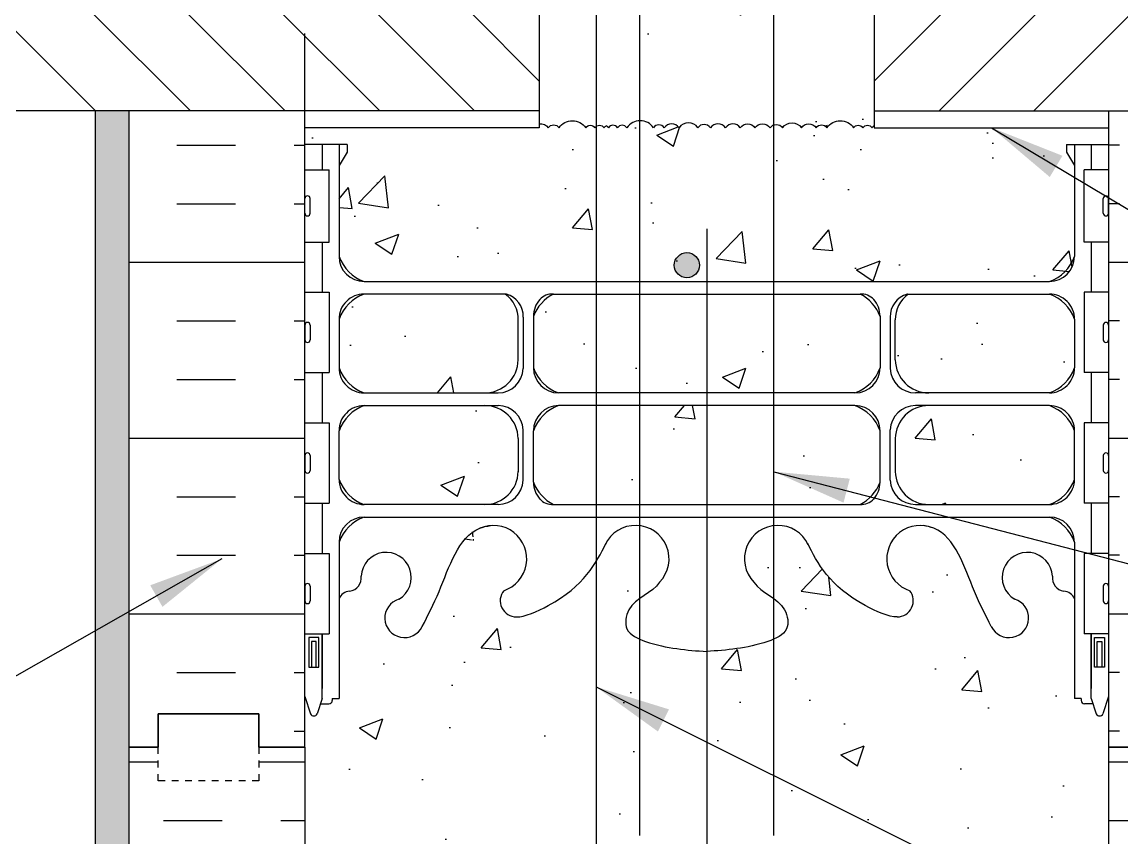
# Model space of a CAD drawing. Header units: inches. Extents: x 75 to 207, y 105 to 178.
# Drawn here: x 169.93 to 186.35, y 148.22 to 160.39 of the extents above; entities that cross this region are included whole.
import ezdxf

# ---------------------------------------------------------------- set-up
doc = ezdxf.new("R2010")
doc.units = ezdxf.units.IN
doc.header["$LTSCALE"] = 0.5
doc.header["$MEASUREMENT"] = 0
doc.linetypes.add('DASHED2', pattern=[0.375, 0.25, -0.125])
for name, color, linetype in [('HATCH', 12, 'Continuous'), ('line25', 2, 'Continuous'), ('LINE3', 3, 'Continuous'), ('LINE50', 5, 'Continuous'), ('LINE9', 9, 'Continuous'), ('TEXT', 4, 'Continuous'), ('Web_Edge', 9, 'Continuous')]:
    doc.layers.add(name, color=color, linetype=linetype)
doc.styles.add('DIM', font='romans.shx', dxfattribs={"width": 0.7})
doc.dimstyles.new('ext_12', dxfattribs={"dimscale": 12, "dimtxt": 0.09375, "dimasz": 0.09375, "dimexe": 0.09375, "dimexo": 0.0625, "dimgap": 0.0625, "dimtad": 1, "dimdec": 1, "dimzin": 3, "dimdsep": 46, "dimlunit": 4, "dimtxsty": 'DIM', "dimcen": 0.09, "dimdle": 0.09375, "dimclrt": 4, "dimadec": 0, "dimazin": 0, "dimtfac": 1, "dimtdec": 1, "dimtmove": 2, "dimatfit": 3, "dimfxl": 1, "dimfrac": 2, "dimtolj": 1, "dimtzin": 0, "dimarcsym": 0})
pattern_1 = [(49.99999999999999, (0, 0), (3.586300913003767, -0.3137606749129755), [0.375, -4.125]), (355, (0, 0), (-0.693756668065, 3.760960668500059), [0.3, -3.3]), (100.45144446, (0.298858405, -0.02614672), (2.89254423363556, 3.447199954843147), [0.3187009599999999, -3.505710559999999]), (46.18420000000001, (0, 1), (5.336206653357862, -0.8275964039653827), [0.5625, -6.1875]), (96.63563549, (0.444683725, 0.931033465), (4.673309728371142, 4.870593003872752), [0.47805171, -5.258568799999999]), (351.1841639899999, (0, 1), (4.673309725273866, 4.870593001349951), [0.45, -4.950000005]), (21, (0.5, 0.75), (2.984535260592308, -2.013094453326694), [0.375, -4.125]), (326.0000000000001, (0.5, 0.75), (1.216576659607909, 3.625750225234265), [0.3, -3.3]), (71.45144474, (0.74871127, 0.58224213), (4.201111883649856, 1.612655764031769), [0.31870095, -3.50571056]), (37.50000000000001, (0, 0), (0.06079927658645334, 1.664469269156557), [0, -3.26, 0, -3.35, 0, -3.3125]), (7.499999999999999, (0, 0), (1.315347687210743, 1.972058559411801), [0, -1.91, 0, -3.185, 0, -1.2625]), (327.5, (-1.115, 0), (2.669112180862045, -0.1127743586718988), [0, -1.25, 0, -3.9, 0, -5.175]), (317.5, (-1.615, 0), (2.915930846711931, 0.5005249116615886), [0, -1.625, 0, -2.59, 0, -3.675])]

msp = doc.modelspace()

# ---------------------------------------------------------------- hatches: boundary and pattern name
at = {"layer": 'HATCH'}
h = msp.add_hatch(dxfattribs=at)
h.set_pattern_fill('AR-CONC', color=256, scale=0.5)
h.set_pattern_definition(pattern_1)
h.paths.add_polyline_path([(186.1557117864341, 165.5651027121668), (182.6557117864341, 165.5651027121668), (182.6557117864341, 160.5651027121668), (186.1557117864341, 160.5651027121668)])
h.paths.add_polyline_path([(182.6557117864341, 167.0651027121668), (177.655711786434, 167.0651027121668), (177.655711786434, 159.0651027121668), (177.655711786434, 158.8705516399869, -0.2921416700879516), (177.7900450605598, 158.8151027121668, -0.520567049999809), (177.950316868708, 158.8151027121667, -0.5205670500000364), (178.3485300783437, 158.8151027121668, -0.5205670500001047), (178.4869680058268, 158.8151027121668, -0.5205670499999182), (178.6249233845488, 158.8151027121668, -0.0869279762791611), (178.6557117864341, 158.8459597198478, -1.018582147730655), (178.8244555670414, 158.8151027121668, -0.5205670500000756), (178.9628934945245, 158.8151027121668, -0.5205670499999737), (179.3611067041601, 158.8151027121668, -0.5205670499999949), (179.5213785123083, 158.8151027121668, -0.5205670499999963), (179.7425130663148, 158.8151027121668, -0.5205670499999856), (180.0230582559855, 158.8151027121668, -0.5205670500000366), (180.2097039653114, 158.8151027121668, -0.5205670499999752), (180.4369246153472, 158.8151027121668, -0.5071244707117005), (180.6557117864341, 158.8151027121668, -0.5071244707116621), (180.8744989575209, 158.8151027121668, -0.5205670500000283), (181.1017196075568, 158.8151027121668, -0.5205670500000149), (181.2883653168827, 158.8151027121668, -0.5205670499999814), (181.5689105065534, 158.8151027121668, -0.5205670499999964), (181.7900450605598, 158.8151027121668, -0.5205670500000364), (181.9503168687081, 158.8151027121668, -0.5205670499999885), (182.3485300783437, 158.8151027121668, -0.5205670499999694), (182.4869680058267, 158.8151027121668, -0.5205670500000746), (182.6249233845488, 158.8151027121668, -0.08692797627915216), (182.6557117864341, 158.8459597198478), (182.6557117864341, 159.0651027121668)])
h.paths.add_polyline_path([(177.655711786434, 165.5651027121668), (174.155711786434, 165.5651027121668), (174.155711786434, 160.5651027121668), (177.655711786434, 160.5651027121668)])
h.paths.add_polyline_path([(176.8409440209472, 154.6643822727816), (175.0407163942317, 154.6643822727816, 0.225651754056979), (174.6657163942303, 154.2893822727821), (174.6657163942303, 153.5633175456646, 0.2256517540569433), (175.0407163942317, 153.1883175456651), (176.8409440209472, 153.1883175456651, 0.4060053292417198), (177.340746550455, 153.6742665137475), (177.340894392841, 154.1714268198634, 0.4100928209065649)])
h.paths.add_polyline_path([(177.4157085935392, 155.9865182082974, 0.3451020395501925), (177.164160359105, 156.3310685893558), (175.0407163942317, 156.3310685893558, 0.2256517540569793), (174.6657163942303, 155.9560685893562), (174.6657163942303, 155.2300038622387, 0.2256517540569652), (175.0407163942317, 154.8550038622392), (177.0409440209558, 154.8550038622392, 0.4038721349891462), (177.4157085935397, 155.2167179623449)])
h.paths.add_polyline_path([(182.7431985237462, 155.2300038622381), (182.7431985237463, 155.9981696097468, 0.1853008981733933), (182.4444249366514, 156.3310685893558), (177.8669986361617, 156.3310685893558, 0.1853008981733669), (177.5682250490669, 155.9981696097468), (177.568225049067, 155.2300038622381, 0.2256517540562034), (177.9432250490668, 154.8550038622392), (182.3681985237465, 154.8550038622392, 0.225651754056167)])
h.paths.add_polyline_path([(182.7431985237462, 154.2893822727827, 0.2256517540562029), (182.3681985237464, 154.6643822727816), (177.9432250490667, 154.6643822727816, 0.2256517540561773), (177.568225049067, 154.2893822727827), (177.5682250490669, 153.521216525274, 0.1853008981733946), (177.8669986361618, 153.1883175456651), (182.4444249366515, 153.1883175456651, 0.1853008981733673), (182.7431985237463, 153.521216525274)])
h.paths.add_polyline_path([(185.6457071785829, 154.2893822727821, 0.2256517540569802), (185.2707071785814, 154.6643822727816), (183.470479551866, 154.6643822727816, 0.4185210658908542), (182.9705334581199, 154.1570403828145), (182.9706770223583, 153.6742665137475, 0.406005329241721), (183.470479551866, 153.1883175456651), (185.2707071785815, 153.1883175456651, 0.2256517540569431), (185.6457071785829, 153.5633175456646)])
h.paths.add_polyline_path([(185.6457071785829, 155.9560685893562, 0.2256517540569785), (185.2707071785814, 156.3310685893558), (183.1648810707876, 156.3310685893558, 0.2467702376504816), (182.9707068062701, 155.9452761398682), (182.9705291799723, 155.3479593151575, 0.4100928209065817), (183.470479551866, 154.8550038622392), (185.2707071785814, 154.8550038622392, 0.2256517540569661), (185.6457071785829, 155.2300038622387)])
h = msp.add_hatch(dxfattribs=at)
h.set_pattern_fill('ANSI31', color=256, scale=8, style=0)
h.set_pattern_definition([(135, (278.3338519094702, 12.16398284268392), (0.7071067811865475, 0.7071067811865476), [])])
h.paths.add_polyline_path([(159.4416651301055, 160.5651027121667), (159.4416651301055, 159.0651027121668), (177.655711786434, 159.0651027121668), (177.655711786434, 160.5651027121668)])
h = msp.add_hatch(dxfattribs=at)
h.set_pattern_fill('ANSI31', color=256, scale=8, style=0)
h.set_pattern_definition([(45, (81.97757166339785, 12.16398284268392), (-0.7071067811865475, 0.7071067811865476), [])])
h.paths.add_polyline_path([(182.6557117864341, 160.5651027121668), (182.6557117864341, 159.0651027121668), (200.8697584427626, 159.0651027121668), (200.8697584427626, 160.5651027121668)])
h = msp.add_hatch(dxfattribs=at)
h.set_pattern_fill('AR-SAND', color=256, scale=0.25, style=0)
h.set_pattern_definition([(142.5, (355.6655714101819, -0.7978121713632333), (0.01574833952740204, 0.4817059422532897), [0, -0.38, 0, -0.425, 0, -0.40625]), (172.5, (355.6655714101819, -0.7978121713632333), (-0.4424441763169318, 0.7055365163074351), [0, -0.205, 0, -0.3425, 0, -0.13125]), (212.5, (355.9730714101819, -0.7978121713632333), (-0.7785354654378738, 0.001414763384241124), [0, -0.125, 0, -0.45, 0, -0.5875]), (222.5, (355.9730714101819, -0.7978121713632333), (-0.7515316511430733, 0.2194188912335623), [0, -0.0625, 0, -0.295, 0, -0.3375])])
h.paths.add_polyline_path([(171.0307117864341, 159.0651027121668), (171.5307117864341, 159.0651027121668), (171.5307117864341, 149.5033453974177), (171.5307117864341, 131.5625931271507), (171.0307117864341, 131.5625931271507)])
h = msp.add_hatch(dxfattribs=at)
h.set_pattern_fill('INSUL', color=256, scale=7, style=0)
h.set_pattern_definition([(0, (-2752.00586992505, -247.446920935561), (0, 2.625), []), (0, (-2752.00586992505, -246.571920935561), (0, 2.625), [0.875, -0.875]), (0, (-2752.00586992505, -245.696920935561), (0, 2.625), [0.875, -0.875])])
h.paths.add_polyline_path([(174.155711786434, 159.0651027121668), (171.5307117864341, 159.0651027121667), (171.5307117864341, 149.5625931271507), (171.9682117864341, 149.5625931271507), (171.9682117864341, 150.0625931271507), (173.4682117864341, 150.0625931271507), (173.4682117864341, 149.5625931271507), (174.1557117864341, 149.5625931271507)])
h = msp.add_hatch(dxfattribs=at)
h.set_pattern_fill('INSUL', color=256, scale=7, style=0)
h.set_pattern_definition([(180, (3112.317293497918, -247.446920935561), (0, 2.625), []), (180, (3112.317293497918, -246.571920935561), (0, 2.625), [0.875, -0.875]), (180, (3112.317293497918, -245.696920935561), (0, 2.625), [0.875, -0.875])])
h.paths.add_polyline_path([(188.7807117864341, 159.0625931271507), (186.1557117864341, 159.0625931271507), (186.1557117864341, 149.5625931271507), (186.8432117864341, 149.5625931271507), (186.8432117864341, 150.0625931271507), (188.3432117864341, 150.0625931271507), (188.3432117864341, 149.5625931271507), (188.7807117864341, 149.5625931271507)])
h = msp.add_hatch(dxfattribs=at)
h.set_pattern_fill('AR-CONC', color=256, scale=0.5)
h.set_pattern_definition([(49.99999999999999, (30.7462331833932, 0), (3.586300913003767, -0.3137606749129755), [0.375, -4.125]), (355, (30.7462331833932, 0), (-0.693756668065, 3.760960668500059), [0.3, -3.3]), (100.45144446, (31.0450915883932, -0.02614672), (2.89254423363556, 3.447199954843147), [0.3187009599999999, -3.505710559999999]), (46.18420000000001, (30.7462331833932, 1), (5.336206653357862, -0.8275964039653827), [0.5625, -6.1875]), (96.63563549, (31.1909169083932, 0.931033465), (4.673309728371142, 4.870593003872752), [0.47805171, -5.258568799999999]), (351.1841639899999, (30.7462331833932, 1), (4.673309725273866, 4.870593001349951), [0.45, -4.950000005]), (21, (31.2462331833932, 0.75), (2.984535260592308, -2.013094453326694), [0.375, -4.125]), (326.0000000000001, (31.2462331833932, 0.75), (1.216576659607909, 3.625750225234265), [0.3, -3.3]), (71.45144474, (31.4949444533932, 0.58224213), (4.201111883649856, 1.612655764031769), [0.31870095, -3.50571056]), (37.50000000000001, (30.7462331833932, 0), (0.06079927658645334, 1.664469269156557), [0, -3.26, 0, -3.35, 0, -3.3125]), (7.499999999999999, (30.7462331833932, 0), (1.315347687210743, 1.972058559411801), [0, -1.91, 0, -3.185, 0, -1.2625]), (327.5, (29.6312331833932, 0), (2.669112180862045, -0.1127743586718988), [0, -1.25, 0, -3.9, 0, -5.175]), (317.5, (29.1312331833932, 0), (2.915930846711931, 0.5005249116615886), [0, -1.625, 0, -2.59, 0, -3.675])])
h.paths.add_polyline_path([(185.6457154063997, 158.5625931271502), (186.1557117864341, 158.5625931271478), (186.1557117864341, 158.8151027121668), (182.6557117864341, 158.8151027121668), (182.6557117864341, 158.8459597198478, 0.08692797627917383), (182.6249233845488, 158.8151027121668, 0.5205670499999068), (182.4869680058268, 158.8151027121667, 0.5205670500001396), (182.3485300783437, 158.8151027121668, 0.5205670500000058), (181.9503168687081, 158.8151027121668, 0.5205670499998843), (181.7900450605598, 158.8151027121667, 0.5205670500000944), (181.5689105065534, 158.8151027121668, 0.5205670499999597), (181.2883653168827, 158.8151027121668, 0.520567050000004), (181.1017196075568, 158.8151027121668, 0.5205670500000107), (180.8744989575209, 158.8151027121668, 0.5071244707116797), (180.6557117864341, 158.8151027121668, 0.5071244707116657), (180.4369246153472, 158.8151027121668, 0.5205670500000212), (180.2097039653114, 158.8151027121668, 0.5205670499999869), (180.0230582559855, 158.8151027121668, 0.5205670500000189), (179.7425130663148, 158.8151027121668, 0.5205670499999798), (179.5213785123083, 158.8151027121668, 0.5205670500000076), (179.3611067041601, 158.8151027121668, 0.5205670499999979), (178.9628934945245, 158.8151027121668, 0.520567049999994), (178.8244555670414, 158.8151027121668, 0.520567050000038), (178.6865001883193, 158.8151027121668, 0.08692797627915921), (178.6557117864341, 158.8459597198478, 0.08692797627917541), (178.6249233845488, 158.8151027121668, 0.5205670499999473), (178.4869680058267, 158.8151027121668, 0.5205670500000756), (178.3485300783437, 158.8151027121668, 0.5205670499999823), (177.9503168687081, 158.8151027121668, 0.5205670500000112), (177.7900450605598, 158.8151027121668, 0.2921416700879316), (177.655711786434, 158.8705516399869), (177.655711786434, 158.8151027121668), (174.1557117864341, 158.8151027121668), (174.1557117864341, 158.5625931271483), (174.6657121486538, 158.5625931271506), (174.665712148654, 156.8918543468023, 0.4128643759935555), (175.0407222097764, 156.5185685893105), (185.2707013630384, 156.5185685893105, 0.4142245177073335), (185.6457154063994, 156.8935966598522)])
h = msp.add_hatch(dxfattribs=at)
h.set_pattern_fill('AR-CONC', color=256, scale=0.5)
h.set_pattern_definition(pattern_1)
edge = h.paths.add_edge_path()
edge.add_line((185.9218023629188, 150.211326243697), (185.7957154063973, 150.2113262436969))
edge.add_arc((185.7957154063972, 150.2613262436969), 0.05000000000001138, 180.0000000003257, 270.00000000006514, ccw=False)
edge.add_line((185.7457154063972, 150.2613262436966), (185.7457154063971, 150.291326243697))
edge.add_line((185.7457154063971, 150.291326243697), (185.6457154063972, 150.2913262436969))
edge.add_line((185.6457154063972, 150.2913262436969), (185.6457154063988, 151.7806358796157))
edge.add_arc((185.4714304660453, 151.7043851021658), 0.1902351741811446, 23.6296856831362, 85.69390720181089)
edge.add_arc((185.5148866402397, 152.0921455550249), 0.2001991447122074, 172.8928574406854, 261.62120110488183, ccw=False)
edge.add_arc((184.9417138445975, 152.0977879142369), 0.3750000000000509, 2.92370731631866, 239.8675290213131)
edge.add_arc((184.6680628091727, 151.4928494690702), 0.2933208100659987, -154.20161472817256, 73.07311694850449, ccw=False)
edge.add_spline(control_points=[(184.4039769801321, 151.3651945728969), (184.3179719227897, 151.5318087579481), (184.064966242408, 152.0219466237066), (183.8705806671191, 152.7028302373182), (183.5448757692928, 152.8333461984586)], knot_values=[0, 0, 0, 0, 0.5792108788750416, 1.7038956431508, 1.7038956431508, 1.7038956431508, 1.703895643153065], degree=3, periodic=0)
edge.add_spline(control_points=[(183.5448757692922, 152.8333461984589), (183.4952315883891, 152.853239537579), (183.4410014537762, 152.8657238724157), (183.3842476064393, 152.8741309313851)], knot_values=[1.7038956431508, 1.7038956431508, 1.7038956431508, 1.703895643153065, 1.875320924960458, 1.875320924960458, 1.875320924960458, 1.875320924960458], degree=3, periodic=0)
edge.add_arc((183.3432138445979, 152.3758175456637), 0.4999999999999881, 85.29258300204106, 251.7936654899545)
edge.add_arc((182.9968807464716, 151.7510686948926), 0.2420270174843507, -90, 38.23270834709638, ccw=False)
edge.add_spline(control_points=[(182.9968807464716, 151.5090416774083), (182.8759061850711, 151.5070628903851), (182.0565869410513, 151.858477796487), (181.8114970813562, 152.3057097760223), (181.6720330516402, 152.5856940029415)], knot_values=[0.038125052948749, 0.038125052948749, 0.038125052948749, 0.038125052948749, 0.3206625196127232, 1.237397781293549, 1.237397781293549, 1.237397781293549, 1.237397781293549], degree=3, periodic=0)
edge.add_arc((181.2182138445979, 152.3758175456637), 0.4999999999999941, 24.81898893822328, 224.1875067117115)
edge.add_spline(control_points=[(180.8596825412129, 152.0273131633482), (180.9673109144133, 151.864344736479), (181.3272942258669, 151.7736798351938), (181.403961472453, 151.2781143402471), (180.8558020580968, 151.0422616517661), (180.4520084847032, 151.0137818237578), (180.1557138445979, 150.9928839666695)], knot_values=[0.2294066276059699, 0.2294066276059699, 0.2294066276059699, 0.2294066276059699, 0.8444317149509691, 1.128849112252439, 1.464330773214601, 2.389004302115073, 2.389004302115073, 2.389004302115073, 2.389004302115073], degree=3, periodic=0)
edge.add_spline(control_points=[(180.1557138445979, 150.9928839666695), (179.8594192044926, 151.0137818237578), (179.455625631099, 151.0422616517661), (178.9074662167428, 151.2781143402471), (178.9841334633284, 151.7736798351938), (179.344116774782, 151.864344736479), (179.4517451479825, 152.0273131633482)], knot_values=[0.2294066276059699, 0.2294066276059699, 0.2294066276059699, 0.2294066276059699, 1.154080156506442, 1.489561817468604, 1.773979214770074, 2.389004302115073, 2.389004302115073, 2.389004302115073, 2.389004302115073], degree=3, periodic=0)
edge.add_arc((179.0932138445979, 152.3758175456637), 0.4999999999999941, 315.8124932879683, 515.1810110600586)
edge.add_spline(control_points=[(178.6393946375612, 152.5856940029536), (178.4999306078445, 152.3057097760321), (178.2548407481531, 151.8584777964908), (177.4355215041242, 151.5070628903851), (177.3145469427237, 151.5090416774083)], knot_values=[0.03812505294874891, 0.03812505294874891, 0.03812505294874891, 0.03812505294874891, 0.9548603146427482, 1.237397781306723, 1.237397781306723, 1.237397781306723, 1.237397781306723], degree=3, periodic=0)
edge.add_arc((177.3145469427237, 151.7510686948926), 0.2420270174843507, 141.7672916529656, 270, ccw=False)
edge.add_arc((176.9682138445979, 152.3758175456637), 0.4999999999999881, 288.2063345099702, 454.7074169979622)
edge.add_spline(control_points=[(176.9271800827565, 152.8741309313851), (176.8704262354205, 152.8657238724159), (176.8161961008096, 152.8532395375798), (176.7665519199081, 152.8333461984608)], knot_values=[1.703895643153065, 1.703895643153065, 1.703895643153065, 1.703895643153065, 1.875320924956277, 1.875320924956277, 1.875320924956277, 1.875320924960458], degree=3, periodic=0)
edge.add_spline(control_points=[(176.7665519199069, 152.8333461984603), (176.4408470220772, 152.7028302373217), (176.2464614467877, 152.0219466237073), (175.9934557664056, 151.5318087579481), (175.9074507090632, 151.3651945728969)], knot_values=[0, 0, 0, 4.18154399994819e-12, 1.124684764282205, 1.703895643157246, 1.703895643157246, 1.703895643157246, 1.703895643157246], degree=3, periodic=0)
edge.add_arc((175.6433648800217, 151.4928494690704), 0.2933208100657377, 106.92688305140629, 334.20161471939815, ccw=False)
edge.add_arc((175.3697138445974, 152.0977879142369), 0.3749999999999996, 300.1324709787032, 537.0762926849113)
edge.add_arc((174.7965410489543, 152.0921455550213), 0.2001991447122156, -81.61995656523072, 7.1071425580353775, ccw=False)
edge.add_arc((174.839993106767, 151.7043851021658), 0.1902351741811361, 94.3035500933164, 156.368369114964)
edge.add_line((174.6657107552415, 151.7806417965765), (174.665708166471, 150.2913262436969))
edge.add_line((174.665708166471, 150.2913262436969), (174.5657081664711, 150.291326243697))
edge.add_line((174.5657081664711, 150.291326243697), (174.5657081664709, 150.2613262436969))
edge.add_arc((174.5157081664709, 150.2613262436969), 0.05000000000001137, -90.00000000006509, 0, ccw=False)
edge.add_line((174.5157081664708, 150.2113262436969), (174.3896212099493, 150.211326243697))
edge.add_line((174.3896212099493, 150.211326243697), (174.3407081664711, 150.0613262436966))
edge.add_arc((174.2907081664714, 150.087992910363), 0.05666666666621055, 208.0724869307597, 331.92751306425185, ccw=False)
edge.add_line((174.2407081664695, 150.061326243701), (174.1557117864341, 150.3219818091435))
edge.add_line((174.1557117864341, 150.3219818091435), (174.1557117864341, 149.5625931271507))
edge.add_line((174.1557117864341, 149.5625931271507), (174.1557117864341, 147.5625931271508))
edge.add_arc((174.5017147833238, 147.9235390041786), 0.4999999999999968, 226.2108888296098, 246.4218215181393)
edge.add_line((174.3017147832945, 147.4652814346958), (174.391714783295, 147.4652814347027))
edge.add_line((174.391714783295, 147.4652814347027), (174.3917147832977, 147.4235553747785))
edge.add_arc((174.2517147833137, 147.2164322229956), 0.2500000000000003, 3.035381723748287e-09, 55.944202261869975, ccw=False)
edge.add_line((174.5017147833137, 147.2164322230088), (174.5017147833173, 147.148932222999))
edge.add_arc((174.4392147833173, 147.1489322229956), 0.06250000000000266, -90.00000000002598, 3.100524281762773e-09, ccw=False)
edge.add_line((174.4392147833173, 147.0864322229956), (174.3917147833195, 147.0864322229956))
edge.add_line((174.3917147833195, 147.0864322229956), (174.391714783324, 147.0164322229956))
edge.add_line((174.391714783324, 147.0164322229956), (174.4967147833096, 147.0164322229956))
edge.add_arc((174.4591791012401, 147.3659835723281), 0.3515609097277762, 276.1290753697067, 321.5331406383356)
edge.add_arc((174.8364055272217, 147.0976844513864), 0.1133920476497552, -12.184427694826923, 154.0569440551369, ccw=False)
edge.add_arc((175.3217551022011, 147.0928793396739), 0.3749999999999949, 182.9237073150973, 419.8675290209661)
edge.add_arc((175.6417186536726, 147.6865702969366), 0.2998437988832194, 27.596968582743216, 243.9425150277841, ccw=False)
edge.add_spline(control_points=[(175.9074486508998, 147.8254726810139), (175.993453708242, 147.6588584959627), (176.2464593886239, 147.1687206302038), (176.440844963913, 146.4878370165913), (176.7665498617405, 146.3573210554517)], knot_values=[0, 0, 0, 0, 0.5792108788750416, 1.703895643152458, 1.703895643152458, 1.703895643152458, 1.703895643153065], degree=3, periodic=0)
edge.add_spline(control_points=[(176.7665498617407, 146.3573210554516), (176.8161940426434, 146.3374277163317), (176.8704241772557, 146.3249433814951), (176.9271780245927, 146.3165363225257)], knot_values=[1.703895643152458, 1.703895643152458, 1.703895643152458, 1.703895643153065, 1.875320924960458, 1.875320924960458, 1.875320924960458, 1.875320924960458], degree=3, periodic=0)
edge.add_arc((176.9682117864341, 146.8148497082472), 0.5000000000000043, 265.292583002087, 431.7936654899896)
edge.add_arc((177.3145448845602, 147.4395985590182), 0.2420270174843603, 90, 218.2327083470586, ccw=False)
edge.add_spline(control_points=[(177.3145448845602, 147.6816255765025), (177.4355194459606, 147.6836043635257), (178.2548386899826, 147.332189457423), (178.4999285496769, 146.8849574778863), (178.639392579393, 146.6049732509667)], knot_values=[0.038125052948749, 0.038125052948749, 0.038125052948749, 0.038125052948749, 0.3206625196127232, 1.237397781296438, 1.237397781296438, 1.237397781296438, 1.237397781296438], degree=3, periodic=0)
edge.add_arc((179.0932117864341, 146.8148497082472), 0.5000000000000004, 204.8189889386562, 404.1875067117508)
edge.add_spline(control_points=[(179.4517430898191, 147.1633540905626), (179.3441147166184, 147.3263225174318), (178.9841314051648, 147.416987418717), (178.907464158579, 147.9125529136637), (179.4556235729353, 148.1484056021448), (179.8594171463288, 148.176885430153), (180.1557117864341, 148.1977832872414)], knot_values=[0.2294066276059699, 0.2294066276059699, 0.2294066276059699, 0.2294066276059699, 0.8444317149509691, 1.128849112252439, 1.464330773214601, 2.389004302115073, 2.389004302115073, 2.389004302115073, 2.389004302115073], degree=3, periodic=0)
edge.add_spline(control_points=[(180.1557117864341, 148.1977832872414), (180.4520064265394, 148.176885430153), (180.855799999933, 148.1484056021448), (181.4039594142892, 147.9125529136637), (181.3272921677034, 147.416987418717), (180.9673088562498, 147.3263225174318), (180.8596804830492, 147.1633540905626)], knot_values=[0.2294066276059699, 0.2294066276059699, 0.2294066276059699, 0.2294066276059699, 1.154080156506442, 1.489561817468604, 1.773979214770074, 2.389004302115073, 2.389004302115073, 2.389004302115073, 2.389004302115073], degree=3, periodic=0)
edge.add_arc((181.2182117864341, 146.8148497082472), 0.5000000000000003, 135.8124932882493, 335.1810110614401)
edge.add_spline(control_points=[(181.6720309934754, 146.604973250967), (181.8114950231916, 146.8849574778867), (182.0565848828859, 147.3321894574231), (182.8759041269077, 147.6836043635257), (182.996878688308, 147.6816255765025)], knot_values=[0.03812505294874891, 0.03812505294874891, 0.03812505294874891, 0.03812505294874891, 0.9548603146320483, 1.237397781296023, 1.237397781296023, 1.237397781296023, 1.237397781296023], degree=3, periodic=0)
edge.add_arc((182.996878688308, 147.4395985590182), 0.2420270174843637, -38.232708347058576, 90, ccw=False)
edge.add_arc((183.3432117864341, 146.8148497082472), 0.5000000000000043, 108.2063345100104, 274.7074169979097)
edge.add_spline(control_points=[(183.3842455482756, 146.3165363225257), (183.4409993956125, 146.3249433814951), (183.4952295302249, 146.3374277163317), (183.5448737111277, 146.3573210554516)], knot_values=[1.703895643152458, 1.703895643152458, 1.703895643152458, 1.703895643152458, 1.875320924959852, 1.875320924960458, 1.875320924960458, 1.875320924960458], degree=3, periodic=0)
edge.add_spline(control_points=[(183.5448737111278, 146.3573210554517), (183.8705786089553, 146.4878370165913), (184.0649641842443, 147.1687206302038), (184.3179698646263, 147.6588584959627), (184.4039749219685, 147.8254726810139)], knot_values=[0, 6.064038160502605e-13, 6.064038160502605e-13, 6.064038160502605e-13, 1.124684764278023, 1.703895643153065, 1.703895643153065, 1.703895643153065, 1.703895643153065], degree=3, periodic=0)
edge.add_arc((184.6697049191957, 147.6865702969366), 0.2998437988832194, -63.942515027764784, 153.03103832011, ccw=False)
edge.add_arc((184.9896684706672, 147.0928793396739), 0.3749999999999948, 120.1324709790145, 357.0762926849026)
edge.add_arc((185.4750180456465, 147.0976844513863), 0.1133920476497552, 25.94305594488901, 192.1844276948129, ccw=False)
edge.add_arc((185.8522444716282, 147.3659835723281), 0.3515609097277761, 218.4668593616608, 263.8709246302934)
edge.add_line((185.8147087895587, 147.0164322229956), (185.9197087895442, 147.0164322229956))
edge.add_line((185.9197087895442, 147.0164322229956), (185.9197087895488, 147.0864322229956))
edge.add_line((185.9197087895488, 147.0864322229956), (185.8722087895509, 147.0864322229956))
edge.add_arc((185.8722087895509, 147.1489322229956), 0.06250000000000266, 179.9999999968994, 270.00000000002603, ccw=False)
edge.add_line((185.8097087895509, 147.148932222999), (185.8097087895545, 147.2164322230091))
edge.add_arc((186.0597087895545, 147.2164322229956), 0.2500000000000004, 124.05579773814799, 179.9999999969125, ccw=False)
edge.add_line((185.9197087895705, 147.4235553747785), (185.9197087895733, 147.4652814347027))
edge.add_line((185.9197087895733, 147.4652814347027), (186.0097087895738, 147.4652814346958))
edge.add_arc((185.8097087895445, 147.9235390041786), 0.5000000000000028, 293.5781784818607, 313.7891111703625)
edge.add_line((186.1557117864341, 147.5625931271506), (186.1557117864341, 149.5625931271507))
edge.add_line((186.1557117864341, 149.5625931271507), (186.1557117864341, 150.3219818091436))
edge.add_line((186.1557117864341, 150.3219818091436), (186.0707154063987, 150.061326243701))
edge.add_arc((186.0207154063967, 150.087992910363), 0.05666666666621056, 208.0724869357735, 331.92751306921497, ccw=False)
edge.add_line((185.9707154063971, 150.0613262436966), (185.9218023629188, 150.211326243697))
h = msp.add_hatch(dxfattribs=at)
h.set_pattern_fill('INSUL', color=256, scale=7, style=0)
h.set_pattern_definition([(0, (172.0439347127339, 138.8430225627673), (0, 2.625), []), (0, (172.0439347127339, 139.7180225627673), (0, 2.625), [0.875, -0.875]), (0, (172.0439347127339, 140.5930225627673), (0, 2.625), [0.875, -0.875])])
h.paths.add_polyline_path([(174.1557117864341, 149.5625931271507), (173.4682117864341, 149.5625931271507), (173.4682117864341, 149.0625931271507), (171.9682117864341, 149.0625931271507), (171.9682117864341, 149.5625931271507), (171.5307117864341, 149.5625931271507), (171.530711786434, 131.5625931271507), (171.9682117864341, 131.5625931271507), (171.9682117864341, 132.0625931271507), (173.4682117864341, 132.0625931271507), (173.4682117864341, 131.5625931271507), (174.155711786434, 131.5625931271507)], flags=0)
h.paths.add_polyline_path([(174.1557117864341, 149.5625931271507), (173.4682117864341, 149.5625931271507), (173.4682117864341, 149.0625931271507), (171.9682117864341, 149.0625931271507), (171.9682117864341, 149.5625931271507), (171.5307117864341, 149.5625931271507), (171.530711786434, 131.5625931271507), (171.9682117864341, 131.5625931271507), (171.9682117864341, 132.0625931271507), (173.4682117864341, 132.0625931271507), (173.4682117864341, 131.5625931271507), (174.155711786434, 131.5625931271507)], flags=17)
h.paths.add_polyline_path([(188.7807117864341, 149.5625931271507), (188.3432117864341, 149.5625931271507), (188.3432117864341, 149.0625931271507), (186.8432117864341, 149.0625931271507), (186.8432117864341, 149.5625931271507), (186.1557117864341, 149.5625931271507), (186.1557117864341, 131.5625931271507), (186.8432117864341, 131.5625931271507), (186.8432117864341, 132.0625931271507), (188.3432117864341, 132.0625931271507), (188.3432117864341, 131.5625931271507), (188.7807117864341, 131.5625931271507)])
h.paths.add_polyline_path([(174.1557117864341, 149.5625931271507), (173.4682117864341, 149.5625931271507), (173.4682117864341, 149.0625931271507), (171.9682117864341, 149.0625931271507), (171.9682117864341, 149.5625931271507), (171.5307117864341, 149.5625931271507), (171.530711786434, 131.5625931271507), (171.9682117864341, 131.5625931271507), (171.9682117864341, 132.0625931271507), (173.4682117864341, 132.0625931271507), (173.4682117864341, 131.5625931271507), (174.155711786434, 131.5625931271507)], flags=17)
at = {"layer": 'LINE3'}
h = msp.add_hatch(color=256, dxfattribs=at)
h.paths.add_polyline_path([(179.6747057477855, 156.7958540426779, -0.8313954898624936), (180.0434024194083, 156.795854042678)])
h.paths.add_polyline_path([(179.6715540835969, 156.7616204176352, -0.04593457776007547), (179.6747057477855, 156.795854042678), (180.0434024194083, 156.795854042678, -0.04593457776007547), (180.0465540835969, 156.7616204176352, -1)])

# ---------------------------------------------------------------- linework, layer by layer
at = {"layer": 'HATCH'}
for points in [[(177.655711786434, 158.8705516399869, -0.2921416700879362), (177.7900450605598, 158.8151027121668, -0.52056705), (177.9503168687081, 158.8151027121668, -0.52056705), (178.3485300783437, 158.8151027121668, -0.52056705), (178.4869680058267, 158.8151027121668, -0.52056705), (178.6249233845488, 158.8151027121668, -0.08692797627917191), (178.6557117864341, 158.8459597198478)], [(180.6557117864341, 158.8151027121668, 0.5071244707116865), (180.4369246153472, 158.8151027121668, 0.52056705), (180.2097039653114, 158.8151027121668, 0.52056705), (180.0230582559855, 158.8151027121668, 0.52056705), (179.7425130663148, 158.8151027121668, 0.52056705), (179.5213785123083, 158.8151027121668, 0.52056705), (179.3611067041601, 158.8151027121668, 0.52056705), (178.9628934945245, 158.8151027121668, 0.52056705), (178.8244555670414, 158.8151027121668, 0.52056705), (178.6865001883193, 158.8151027121668, 0.08692797627917191), (178.6557117864341, 158.8459597198478, 0.08692797627917191)], [(180.6557117864341, 158.8151027121668, -0.5071244707116865), (180.8744989575209, 158.8151027121668, -0.52056705), (181.1017196075568, 158.8151027121668, -0.52056705), (181.2883653168827, 158.8151027121668, -0.52056705), (181.5689105065534, 158.8151027121668, -0.52056705), (181.7900450605598, 158.8151027121668, -0.52056705), (181.9503168687081, 158.8151027121668, -0.52056705), (182.3485300783437, 158.8151027121668, -0.52056705), (182.4869680058267, 158.8151027121668, -0.52056705), (182.6249233845488, 158.8151027121668, -0.08692797627917191), (182.6557117864341, 158.8459597198478, -0.08692797627917191)]]:
    msp.add_lwpolyline(points, format="xyb", dxfattribs=at)
at = {"layer": 'line25'}
for p, q in [((174.1557117864341, 149.5625931271507), (174.1557117864341, 160.2226045182791)), ((177.655711786434, 159.0651027121668), (159.4416651301055, 159.0651027121668)), ((177.655711786434, 159.0651027121668), (177.655711786434, 158.8151027121668)), ((182.6557117864341, 159.0651027121668), (200.8697584427626, 159.0651027121668)), ((182.6557117864341, 159.0651027121668), (182.6557117864341, 158.8151027121668)), ((186.1557117864341, 159.0625931271507), (186.1557117864341, 149.5625931271507)), ((177.655711786434, 158.8151027121668), (174.155711786434, 158.8151027121668)), ((182.6557117864341, 158.8151027121668), (186.1557117864341, 158.8151027121668)), ((174.1557117864341, 158.1875931271443), (174.520664380676, 158.1875931271443)), ((174.520664380676, 157.1075931271443), (174.520664380676, 158.1875931271443)), ((186.1557035586721, 158.1875931271443), (185.7907509644301, 158.1875931271443)), ((185.7907509644301, 157.1075931271443), (185.7907509644301, 158.1875931271443)), ((174.1557117864341, 157.7025931271443), (174.1557154063976, 157.7025931271443)), ((174.1557154063971, 157.5375931271443), (174.1557154063971, 157.7575931271442)), ((174.1957154063971, 157.7975931271442), (174.195715406398, 157.7975931271442)), ((174.2357154063971, 157.5375931271442), (174.235715406398, 157.7575931271442)), ((186.0756999387091, 157.5375931271442), (186.0756999387081, 157.7575931271442)), ((186.115699938709, 157.7975931271442), (186.1156999387081, 157.7975931271442)), ((186.155699938709, 157.5375931271443), (186.155699938709, 157.7575931271442)), ((186.1557035586721, 157.7025931271443), (186.1556999387085, 157.7025931271443)), ((174.1557117864341, 157.5925931271443), (174.1557154063976, 157.5925931271443)), ((174.1957154063971, 157.4975931271443), (174.1957154063971, 157.4975931271442)), ((186.115699938709, 157.4975931271443), (186.115699938709, 157.4975931271442)), ((186.1557035586721, 157.5925931271443), (186.1556999387085, 157.5925931271443)), ((174.1557117864341, 157.1075931271443), (174.520664380676, 157.1075931271442)), ((186.1557035586721, 157.1075931271443), (185.7907509644301, 157.1075931271442)), ((174.1557117864341, 156.3575931271443), (174.520664380676, 156.3575931271444)), ((174.520664380676, 156.3575931271443), (174.520664380676, 155.1575931271443)), ((186.1557035586721, 156.3575931271443), (185.7907509644301, 156.3575931271444)), ((185.7907509644301, 156.3575931271443), (185.7907509644301, 155.1575931271443)), ((174.1557154063971, 155.8675931271442), (174.1557154063971, 155.6475931271443)), ((174.1957154063971, 155.9075931271442), (174.1957154063971, 155.9075931271443)), ((174.2357154063971, 155.8675931271442), (174.235715406398, 155.6475931271443)), ((186.0756999387091, 155.8675931271442), (186.0756999387081, 155.6475931271443)), ((186.115699938709, 155.9075931271442), (186.115699938709, 155.9075931271443)), ((186.155699938709, 155.8675931271442), (186.155699938709, 155.6475931271443)), ((174.1557117864341, 155.8125931271442), (174.1557154063976, 155.8125931271442)), ((174.1557117864341, 155.7025931271442), (174.1557154063976, 155.7025931271442)), ((186.1557035586721, 155.8125931271442), (186.1556999387085, 155.8125931271442)), ((186.1557035586721, 155.7025931271442), (186.1556999387085, 155.7025931271442)), ((174.1957154063971, 155.6075931271443), (174.195715406398, 155.6075931271442)), ((186.115699938709, 155.6075931271443), (186.1156999387081, 155.6075931271442)), ((174.1557117864341, 155.1575931271443), (174.520664380676, 155.1575931271443)), ((186.1557035586721, 155.1575931271443), (185.7907509644301, 155.1575931271443)), ((174.1557117864341, 154.4075931271443), (174.520664380676, 154.4075931271443)), ((174.520664380676, 154.4075931271443), (174.520664380676, 153.2075931271442)), ((186.1557035586721, 154.4075931271443), (185.7907509644301, 154.4075931271443)), ((185.7907509644301, 154.4075931271443), (185.7907509644301, 153.2075931271442)), ((174.1557154063971, 153.9175931271441), (174.1557154063971, 153.6975931271443)), ((174.2357154063971, 153.9175931271442), (174.235715406398, 153.6975931271443)), ((186.0756999387091, 153.9175931271442), (186.0756999387081, 153.6975931271443)), ((186.155699938709, 153.9175931271441), (186.155699938709, 153.6975931271443)), ((174.1557117864341, 153.8625931271441), (174.1557154063976, 153.8625931271441)), ((174.1557117864341, 153.7525931271441), (174.1557154063976, 153.7525931271441)), ((186.1557035586721, 153.8625931271441), (186.1556999387085, 153.8625931271441)), ((186.1557035586721, 153.7525931271441), (186.1556999387085, 153.7525931271441)), ((174.1957154063971, 153.6575931271443), (174.195715406398, 153.6575931271442)), ((186.115699938709, 153.6575931271443), (186.1156999387081, 153.6575931271442)), ((174.1557117864341, 153.2075931271443), (174.520664380676, 153.2075931271443)), ((186.1557035586721, 153.2075931271443), (185.7907509644301, 153.2075931271443)), ((174.1557117864341, 152.4575931271443), (174.520664380676, 152.4575931271443)), ((174.520664380676, 152.4575931271443), (174.520664380676, 151.2575931271442)), ((186.1557035586721, 152.4575931271443), (185.7907509644301, 152.4575931271443)), ((185.7907509644301, 152.4575931271443), (185.7907509644301, 151.2575931271442)), ((174.1557117864341, 151.9125931271441), (174.1557154063976, 151.9125931271441)), ((174.1557154063971, 151.9675931271441), (174.1557154063971, 151.7475931271443)), ((174.1957154063971, 152.0075931271442), (174.1957154063971, 152.0075931271442)), ((174.2357154063971, 151.9675931271442), (174.235715406398, 151.7475931271443)), ((186.0756999387091, 151.9675931271442), (186.0756999387081, 151.7475931271443)), ((186.115699938709, 152.0075931271442), (186.115699938709, 152.0075931271442)), ((186.155699938709, 151.9675931271441), (186.155699938709, 151.7475931271443)), ((186.1557035586721, 151.9125931271441), (186.1556999387085, 151.9125931271441)), ((174.1557117864341, 151.8025931271441), (174.1557154063976, 151.8025931271441)), ((186.1557035586721, 151.8025931271441), (186.1556999387085, 151.8025931271441)), ((174.1957154063971, 151.7075931271443), (174.195715406398, 151.7075931271442)), ((186.115699938709, 151.7075931271443), (186.1156999387081, 151.7075931271442)), ((174.1557117864341, 151.2575931271443), (174.520664380676, 151.2575931271443)), ((186.1557035586721, 151.2575931271443), (185.7907509644301, 151.2575931271443)), ((174.1557117864341, 149.5625931271507), (174.155711786434, 131.5625931271507)), ((186.1557117864341, 149.5625931271507), (186.1557117864341, 131.5625931271507))]:
    msp.add_line(p, q, dxfattribs=at)
for points in [[(159.4416651301055, 167.0651027121667), (177.655711786434, 167.0651027121668), (177.655711786434, 159.0651027121668)], [(200.8697584427626, 167.0651027121667), (182.6557117864341, 167.0651027121668), (182.6557117864341, 159.0651027121668)]]:
    msp.add_lwpolyline(points, dxfattribs=at)
for centre, start, end in [((174.1957154063971, 157.7575931271442), 89.99999999992184, 180), ((174.195715406398, 157.7575931271442), 359.999999999899, 90), ((186.1156999387081, 157.7575931271442), 90, 180.000000000101), ((186.115699938709, 157.7575931271442), 0, 90.00000000007815), ((174.1957154063971, 157.5375931271442), 179.9999999999121, 270.0000000000521), ((174.1957154063971, 157.5375931271442), 270, 0), ((186.115699938709, 157.5375931271442), 180, 270), ((186.115699938709, 157.5375931271442), 269.9999999999479, 8.79359758331033e-11), ((174.1957154063971, 155.8675931271442), 89.99999999994789, 180.0000000000879), ((174.1957154063971, 155.8675931271442), 0, 90), ((186.115699938709, 155.8675931271442), 90, 180), ((186.115699938709, 155.8675931271442), 359.9999999999121, 90.00000000005213), ((174.1957154063971, 155.6475931271443), 180, 270.0000000000782), ((174.195715406398, 155.6475931271443), 270, 1.009635278083779e-10), ((186.1156999387081, 155.6475931271443), 179.999999999899, 270), ((186.115699938709, 155.6475931271443), 269.9999999999218, 0), ((174.1957154063971, 153.9175931271442), 89.99999999994789, 180.0000000000879), ((174.1957154063971, 153.9175931271442), 0, 90), ((186.115699938709, 153.9175931271442), 90, 180), ((186.115699938709, 153.9175931271442), 359.9999999999121, 90.00000000005213), ((174.1957154063971, 153.6975931271443), 180, 270.0000000000782), ((174.195715406398, 153.6975931271442), 270, 1.009635278083779e-10), ((186.1156999387081, 153.6975931271442), 179.999999999899, 270), ((186.115699938709, 153.6975931271443), 269.9999999999218, 0), ((174.1957154063971, 151.9675931271442), 89.99999999994789, 180.0000000000879), ((174.1957154063971, 151.9675931271442), 0, 90), ((186.115699938709, 151.9675931271442), 90, 180), ((186.115699938709, 151.9675931271442), 359.9999999999121, 90.00000000005213), ((174.1957154063971, 151.7475931271443), 180, 270.0000000000782), ((174.195715406398, 151.7475931271442), 270, 1.009635278083779e-10), ((186.1156999387081, 151.7475931271442), 179.999999999899, 270), ((186.115699938709, 151.7475931271443), 269.9999999999218, 0)]:
    msp.add_arc(centre, 0.04, start, end, dxfattribs=at)
at = {"layer": 'LINE3'}
for p, q in [((178.5022952049058, 165.5651027121667), (178.5022952049057, 139.4707313429577)), ((180.1557076725531, 157.3041595411574), (180.1557076725531, 132.5625931271507))]:
    msp.add_line(p, q, dxfattribs=at)
for points in [[(179.155711786434, 148.2471114779588), (179.155711786434, 162.0625931271507, 0.414213562373095), (178.155711786434, 163.0625931271507), (159.4416651301055, 163.0625931271507)], [(181.1557117864341, 148.2471114779588), (181.1557117864341, 162.0625931271507, -0.414213562373095), (182.1557117864341, 163.0625931271507), (200.8697584427626, 163.0625931271507)]]:
    msp.add_lwpolyline(points, format="xyb", dxfattribs=at)
msp.add_circle((179.8590540835969, 156.7616204176352), 0.1875, dxfattribs=at)
at = {"layer": 'LINE50'}
for p, q in [((171.5307117864341, 149.5625931271507), (171.5307117864341, 159.0651027121668)), ((171.530711786434, 131.5625931271507), (171.5307117864341, 149.5625931271507))]:
    msp.add_line(p, q, dxfattribs=at)
for points in [[(174.1557117864341, 149.5625931271507), (173.4682117864341, 149.5625931271507), (173.4682117864341, 150.0625931271507), (171.9682117864341, 150.0625931271507), (171.9682117864341, 149.5625931271507), (171.5307117864341, 149.5625931271507)], [(171.5307117864341, 149.5625931271507), (171.9682117864341, 149.5625931271507), (171.9682117864341, 150.0625931271507), (173.4682117864341, 150.0625931271507), (173.4682117864341, 149.5625931271507), (174.1557117864341, 149.5625931271507)], [(186.1557117864341, 149.5625931271507), (186.8432117864341, 149.5625931271507), (186.8432117864341, 150.0625931271507), (188.3432117864341, 150.0625931271507), (188.3432117864341, 149.5625931271507), (188.7807117864341, 149.5625931271507)], [(188.7807117864341, 149.5625931271507), (188.3432117864341, 149.5625931271507), (188.3432117864341, 150.0625931271507), (186.8432117864341, 150.0625931271507), (186.8432117864341, 149.5625931271507), (186.1557117864341, 149.5625931271507)]]:
    msp.add_lwpolyline(points, dxfattribs=at)
at = {"layer": 'LINE9'}
msp.add_line((171.0307117864341, 131.5625931271507), (171.0307117864341, 159.0651027121668), dxfattribs=at)
at = {"layer": 'LINE9', "linetype": 'DASHED2', "ltscale": 0.15}
msp.add_lwpolyline([(173.4682117864341, 149.5625931271507), (173.4682117864341, 149.5625931271507), (173.4682117864341, 149.0625931271507), (171.9682117864341, 149.0625931271507), (171.9682117864341, 149.5625931271507), (171.9682117864341, 149.5625931271507)], dxfattribs=at)
msp.add_lwpolyline([(173.4682117864341, 149.5625931271507), (173.4682117864341, 149.5625931271507), (173.4682117864341, 149.0625931271507), (171.9682117864341, 149.0625931271507), (171.9682117864341, 149.5625931271507), (171.9682117864341, 149.5625931271507)], dxfattribs=at)
at = {"layer": 'Web_Edge'}
for p, q in [((174.7857081664568, 158.5625931271512), (174.1557117864341, 158.5625931271483)), ((174.6657121486538, 158.5625931271507), (174.665712148654, 156.8935573878674)), ((174.7857081664568, 158.5625931271512), (174.7857081664568, 158.4502431271517)), ((174.7857081664568, 158.5625931271508), (174.7857081664568, 158.4502431271513)), ((185.5257154064114, 158.5625931271508), (186.1557117864341, 158.5625931271478)), ((185.5257154064114, 158.5625931271508), (185.5257154064114, 158.4502431271513)), ((185.5257154064114, 158.5625931271512), (185.5257154064114, 158.4502431271517)), ((185.6457154063997, 158.5625931271502), (185.6457154063994, 156.8935685893576)), ((174.7857081664568, 158.4502431271509), (174.6657081664573, 158.250243127151)), ((174.7857081664568, 158.4502431271505), (174.6657081664573, 158.2502431271505)), ((185.5257154064114, 158.4502431271505), (185.6457154064108, 158.2502431271505)), ((185.5257154064114, 158.4502431271509), (185.6457154064108, 158.250243127151)), ((175.0407163942228, 156.5185685893559), (185.2707071785896, 156.5185685893557)), ((177.164160359105, 156.3310685893558), (175.0407163942318, 156.3310685893558)), ((177.8669986361618, 156.3310685893558), (182.4782506752275, 156.3310685893558)), ((183.1472632137083, 156.3310685893558), (185.2707071785814, 156.3310685893558)), ((174.6657163942303, 155.9560685893562), (174.6657163942303, 155.2300038622386)), ((177.340894392841, 155.3479593151548), (177.3407167665431, 155.9452761398726)), ((177.4157085935392, 155.9865182082977), (177.4157085935397, 155.216717962342)), ((177.5682250490669, 155.9996060661702), (177.568225049067, 155.2300038622385)), ((182.7431985237463, 155.9996060661702), (182.7431985237462, 155.2300038622385)), ((182.895714979274, 155.9865182082977), (182.8957149792735, 155.216717962342)), ((182.9705291799723, 155.3479593151548), (182.9707068062701, 155.9452761398726)), ((185.6457071785829, 155.9560685893562), (185.6457071785829, 155.2300038622386)), ((175.0407163942316, 154.8550038622392), (177.0409440209558, 154.8550038622392)), ((182.3681985237464, 154.8550038622392), (177.9432250490668, 154.8550038622392)), ((185.2707071785815, 154.8550038622392), (183.2704795518574, 154.8550038622392)), ((175.0407163942316, 154.6643822727816), (177.0409440209558, 154.6643822727816)), ((182.3681985237464, 154.6643822727816), (177.9432250490668, 154.6643822727816)), ((185.2707071785815, 154.6643822727816), (183.2704795518574, 154.6643822727816)), ((174.6657163942303, 153.5633175456646), (174.6657163942303, 154.2893822727822)), ((177.4157085935392, 153.5500316457585), (177.4157085935397, 154.3026681726789)), ((177.5682250490669, 153.5197800688507), (177.568225049067, 154.2893822727824)), ((182.7431985237463, 153.5197800688507), (182.7431985237462, 154.2893822727824)), ((182.895714979274, 153.5500316457585), (182.8957149792735, 154.3026681726789)), ((185.6457071785829, 153.5633175456646), (185.6457071785829, 154.2893822727822)), ((177.340894392841, 154.1714268198661), (177.340746550455, 153.6742665137465)), ((182.9705291799723, 154.1714268198661), (182.9706770223583, 153.6742665137465)), ((177.0409440209558, 153.1883175456651), (175.0407163942317, 153.1883175456651)), ((177.8669986361618, 153.1883175456651), (182.4782506752275, 153.1883175456651)), ((183.2704795518574, 153.1883175456651), (185.2707071785814, 153.1883175456651)), ((175.0407163942228, 153.0008175456649), (185.2707071785896, 153.0008175456652)), ((174.6657122243697, 152.6258289601246), (174.665708166471, 150.2913262436969)), ((185.6457154063997, 152.6258175456626), (185.6457154063972, 150.2913262436969)), ((174.415708166471, 150.2913262436975), (174.4157081664709, 151.2575931271443)), ((185.8957154063972, 150.2913262436975), (185.8957154063972, 151.2575931271443)), ((174.155711786434, 150.3219818091436), (174.2407081664708, 150.0613262436969)), ((174.415708166471, 150.2913262436969), (174.3407081664712, 150.0613262436969)), ((174.5657081664711, 150.291326243697), (174.665708166471, 150.2913262436969)), ((174.5657081664711, 150.291326243697), (174.5657081664711, 150.261326243697)), ((174.5657081664711, 150.261326243697), (174.5657081664711, 150.2613262436969)), ((185.7457154063971, 150.291326243697), (185.6457154063972, 150.2913262436969)), ((185.7457154063971, 150.291326243697), (185.7457154063972, 150.2613262436969)), ((185.7457154063971, 150.261326243697), (185.7457154063971, 150.2613262436969)), ((185.8957154063972, 150.2913262436969), (185.970715406397, 150.0613262436969)), ((186.155711786434, 150.3219818091435), (186.0707154063973, 150.0613262436969)), ((174.3896212099492, 150.211326243697), (174.5157081664709, 150.2113262436969)), ((185.921802362919, 150.211326243697), (185.7957154063972, 150.2113262436969))]:
    msp.add_line(p, q, dxfattribs=at)
for points in [[(174.415708166471, 158.5625931271505), (174.415708166471, 158.1875931271443)], [(185.8957154063972, 158.5625931271505), (185.8957154063972, 158.1875931271443)], [(174.415708166471, 157.1075931271443), (174.415708166471, 156.3575931271443)], [(185.8957154063972, 157.1075931271443), (185.8957154063972, 156.3575931271443)], [(174.415708166471, 155.1575931271443), (174.415708166471, 154.4075931271443)], [(185.8957154063972, 155.1575931271443), (185.8957154063972, 154.4075931271443)], [(174.415708166471, 153.2075931271443), (174.415708166471, 152.4575931271443)], [(185.8957154063972, 153.2075931271443), (185.8957154063972, 152.4575931271443)], [(174.415708166471, 151.2575931271443), (174.415708166471, 150.4413262436969)], [(185.8957154063972, 151.2575931271443), (185.8957154063972, 150.4413262436969)]]:
    msp.add_lwpolyline(points, dxfattribs=at)
for points in [[(174.3657081664713, 151.201326243697), (174.2157081664712, 151.201326243697), (174.2157081664712, 150.761326243697), (174.3657081664713, 150.761326243697)], [(174.3257081664713, 151.141326243697), (174.2557081664711, 151.141326243697), (174.2557081664711, 150.761326243697), (174.3257081664713, 150.761326243697)], [(185.9457154063969, 151.201326243697), (186.095715406397, 151.201326243697), (186.095715406397, 150.761326243697), (185.9457154063969, 150.761326243697)], [(185.9857154063968, 151.141326243697), (186.055715406397, 151.141326243697), (186.055715406397, 150.761326243697), (185.9857154063968, 150.761326243697)]]:
    msp.add_lwpolyline(points, close=True, dxfattribs=at)
for centre, radius, start, end in [((175.2475466373099, 157.1004115983674), 0.6175111631306078, 199.5702503217195, 250.4310067811409), ((175.0407222097764, 156.8935826329356), 0.3750140436250164, 180.0021456205949, 269.9991114822438), ((185.0638769355034, 157.1004115983674), 0.6175111631306078, 289.5689932188627, 340.4297496782804), ((185.2707013630367, 156.8935826329356), 0.3750140436250164, 270.0008885177562, 359.9978543794051), ((175.2475247430582, 155.7492602405268), 0.6174711717250514, 109.5681561993794, 160.4318438006114), ((175.0407163942298, 155.9560685893551), 0.375, 90, 180.0000000000114), ((176.8765884044887, 155.9534358283272), 0.4642000829158562, 358.9928054583071, 54.44058623342455), ((177.0700603704616, 155.9982684185403), 0.3458478878892994, 358.0529965146001, 74.21163159669366), ((178.151323204301, 155.775367382868), 0.6242149396959077, 117.0965594592333, 159.0881071481184), ((177.9443841147993, 155.9992686661902), 0.3761592170496542, 138.370407516919, 179.948607911319), ((177.8500857668739, 156.0816413357277), 0.25, 86.1208931027978, 138.370407516919), ((182.4613378059393, 156.0816413357277), 0.25, 41.62959248308158, 93.87910689720223), ((182.1601003685122, 155.775367382868), 0.6242149396959077, 20.91189285188165, 62.90344054076674), ((182.3670394580139, 155.9992686661902), 0.3761592170496542, 0.05139208868103584, 41.62959248308158), ((183.2413632023517, 155.9982684185403), 0.3458478878892994, 105.7883684033064, 181.9470034853998), ((183.4348351683246, 155.9534358283272), 0.4642000829158562, 125.5594137665754, 181.0071945416928), ((185.0638988297549, 155.7492602405268), 0.6174711717250514, 19.56815619938864, 70.43184380062057), ((185.2707071785833, 155.9560685893551), 0.375, 359.9999999999886, 90), ((176.8409440209472, 155.3550038622396), 0.5000000000003004, 270.0000000000098, 359.1927276578953), ((183.470479551866, 155.3550038622396), 0.5000000000003004, 180.8072723421047, 269.9999999999902), ((175.2475247430582, 155.4368122110683), 0.6174711717250514, 199.5681561993915, 250.4318438006206), ((175.0407163942298, 155.2300038622399), 0.375, 179.9999999999886, 270), ((177.0409440209558, 155.2300038622392), 0.375, 270, 357.9696391138403), ((178.150033397895, 155.4368122110677), 0.6174711717250514, 199.5681561994003, 250.4318438006206), ((177.9432250490666, 155.2300038622392), 0.375, 180.0000000000016, 270), ((182.1613901749182, 155.4368122110677), 0.6174711717250514, 289.5681561993794, 340.4318438005997), ((182.3681985237467, 155.2300038622392), 0.375, 270, 359.9999999999984), ((183.2704795518574, 155.2300038622392), 0.375, 182.0303608861597, 270), ((185.0638988297549, 155.4368122110683), 0.6174711717250514, 289.5681561993794, 340.4318438006085), ((185.2707071785833, 155.2300038622399), 0.375, 270, 1.139910797836525e-11), ((175.2475247430582, 154.0825739239526), 0.6174711717250514, 109.5681561993794, 160.4318438006114), ((175.0407163942298, 154.289382272781), 0.375, 90, 180.0000000000114), ((176.8409440209472, 154.1643822727813), 0.5000000000003004, 0.8072723421047235, 89.99999999999024), ((177.0409440209558, 154.2893822727816), 0.375, 2.030360886159723, 90), ((178.150033397895, 154.0825739239532), 0.6174711717250514, 109.5681561993794, 160.4318438006019), ((177.9432250490666, 154.2893822727816), 0.375, 90, 179.9999999999984), ((182.1613901749182, 154.0825739239532), 0.6174711717250514, 19.56815619940029, 70.43184380062057), ((182.3681985237467, 154.2893822727816), 0.375, 1.628443996909321e-12, 90), ((183.2704795518574, 154.2893822727816), 0.375, 90, 177.9696391138403), ((183.470479551866, 154.1643822727813), 0.5000000000003004, 90.00000000000978, 179.1927276578953), ((185.0638988297549, 154.0825739239526), 0.6174711717250514, 19.56815619938864, 70.43184380062057), ((185.2707071785833, 154.289382272781), 0.375, 359.9999999999886, 90), ((175.2475247430582, 153.7701258944941), 0.6174711717250514, 199.5681561993887, 250.4318438006206), ((175.0407163942298, 153.5633175456657), 0.375, 179.9999999999886, 270), ((176.8409440209472, 153.6883175456654), 0.5000000000003004, 270.0000000000098, 359.1927276578953), ((177.0409440209558, 153.5633175456651), 0.375, 270, 357.9696391138403), ((183.2704795518574, 153.5633175456651), 0.375, 182.0303608861597, 270), ((183.470479551866, 153.6883175456654), 0.5000000000003004, 180.8072723421031, 269.9999999999902), ((185.0638988297549, 153.7701258944941), 0.6174711717250514, 289.5681561993794, 340.4318438006114), ((185.2707071785833, 153.5633175456657), 0.375, 270, 1.139910797836525e-11), ((178.151323204301, 153.7440187521529), 0.6242149396959077, 200.9118928518814, 242.9034405407667), ((177.9443841147993, 153.5201174688306), 0.3761592170496542, 180.051392088681, 221.6295924830816), ((182.1601003685122, 153.7440187521529), 0.6242149396959077, 297.0965594592333, 339.0881071481183), ((182.3670394580139, 153.5201174688306), 0.3761592170496542, 318.3704075169184, 359.9486079113189), ((177.8500857668739, 153.4377447992931), 0.25, 221.6295924830816, 273.8791068972022), ((182.4613378059393, 153.4377447992931), 0.25, 266.1208931027978, 318.3704075169184), ((175.2475466373099, 152.4189745366535), 0.6175111631306078, 109.5689932188591, 160.4297496782805), ((175.0407222097764, 152.6258035020853), 0.3750140436250164, 90.00088851775614, 179.9978543794051), ((185.0638769355034, 152.4189745366535), 0.6175111631306078, 19.57025032171953, 70.43100678113744), ((185.2707013630367, 152.6258035020853), 0.3750140436250164, 0.002145620594919274, 89.99911148224388), ((176.9682138445979, 152.3758175456637), 0.5, 288.2063345100038, 113.7861334876725), ((179.0932138445979, 152.3758175456637), 0.5, 315.8124932882585, 155.1810110614399), ((181.2182138445979, 152.3758175456637), 0.5, 24.81898893856007, 224.1875067117415), ((183.3432138445979, 152.3758175456637), 0.5, 66.21386651232754, 251.7936654899962), ((175.3697138445974, 152.0977879142369), 0.375, 300.1324709786874, 177.0762926848875), ((184.9417138445975, 152.0977879142369), 0.3750000000000553, 2.92370731511572, 239.8675290213089), ((174.7965410489543, 152.0921455550213), 0.2001991447122018, 278.3800431284648, 7.107142558080764), ((185.5148866402397, 152.0921455550249), 0.2001991447122018, 172.8928574419587, 261.6199568715615), ((177.3145469427237, 151.7510686948926), 0.2420270174843613, 141.7672916529545, 270.0000000103439), ((182.9968807464716, 151.7510686948926), 0.2420270174843613, 269.9999999896561, 38.23270834704553), ((174.839993106767, 151.7043851021658), 0.190235174181155, 94.30355043906685, 156.3683907885012), ((175.6433648800217, 151.4928494690704), 0.2933208100657363, 106.9268830514035, 334.2016147191985), ((184.6680628091727, 151.4928494690702), 0.2933208100659943, 205.7983852808334, 73.07311694851452), ((185.4714304660453, 151.7043851021658), 0.190235174181155, 23.63160921150194, 85.69644956093315), ((174.5157081664709, 150.2613262436969), 0.05, 270, 0), ((185.7957154063972, 150.2613262436969), 0.05, 180, 270), ((174.2907081664714, 150.087992910363), 0.0566666666662005, 208.0724869353416, 331.9275130644369), ((186.0207154063967, 150.087992910363), 0.0566666666662005, 208.0724869355631, 331.9275130646583)]:
    msp.add_arc(centre, radius, start, end, dxfattribs=at)
for points, knots in [([(175.9074507090632, 151.3651945728969), (175.9934557664056, 151.5318087579481), (176.2464614467877, 152.0219466237073), (176.4604037373939, 152.7713324755942), (176.8704262354191, 152.8657238724157), (176.9271800827565, 152.8741309313851)], [0, 0, 0, 0, 0.5792108788750416, 1.703895643153065, 1.875320924960458, 1.875320924960458, 1.875320924960458, 1.875320924960458]), ([(184.4039769801321, 151.3651945728969), (184.3179719227897, 151.5318087579481), (184.0649662424076, 152.0219466237073), (183.8510239518015, 152.7713324755942), (183.4410014537762, 152.8657238724157), (183.3842476064393, 152.8741309313851)], [0, 0, 0, 0, 0.5792108788750416, 1.703895643153065, 1.875320924960458, 1.875320924960458, 1.875320924960458, 1.875320924960458]), ([(177.3145469427237, 151.5090416774083), (177.4355215041242, 151.5070628903851), (178.2689967797515, 151.8645494719107), (178.5082284132833, 152.3211927462952), (178.6487814037247, 152.6045830834163)], [0.038125052948749, 0.038125052948749, 0.038125052948749, 0.038125052948749, 0.3206625196127232, 1.258118572087025, 1.258118572087025, 1.258118572087025, 1.258118572087025]), ([(182.9968807464716, 151.5090416774083), (182.8759061850711, 151.5070628903851), (182.0424309094438, 151.8645494719107), (181.8031992759121, 152.3211927462952), (181.6626462854707, 152.6045830834163)], [0.038125052948749, 0.038125052948749, 0.038125052948749, 0.038125052948749, 0.3206625196127232, 1.258118572087025, 1.258118572087025, 1.258118572087025, 1.258118572087025]), ([(179.4517451479825, 152.0273131633482), (179.344116774782, 151.864344736479), (178.9841334633284, 151.7736798351938), (178.9074662167428, 151.2781143402471), (179.455625631099, 151.0422616517661), (179.8594192044926, 151.0137818237578), (180.1557138445979, 150.9928839666695)], [0.2294066276059699, 0.2294066276059699, 0.2294066276059699, 0.2294066276059699, 0.8444317149509691, 1.128849112252439, 1.464330773214601, 2.389004302115073, 2.389004302115073, 2.389004302115073, 2.389004302115073]), ([(180.8596825412129, 152.0273131633482), (180.9673109144133, 151.864344736479), (181.3272942258669, 151.7736798351938), (181.403961472453, 151.2781143402471), (180.8558020580968, 151.0422616517661), (180.4520084847032, 151.0137818237578), (180.1557138445979, 150.9928839666695)], [0.2294066276059699, 0.2294066276059699, 0.2294066276059699, 0.2294066276059699, 0.8444317149509691, 1.128849112252439, 1.464330773214601, 2.389004302115073, 2.389004302115073, 2.389004302115073, 2.389004302115073])]:
    msp.add_open_spline(points, degree=3, knots=knots, dxfattribs=at)

# ---------------------------------------------------------------- leaders
at = {"layer": 'TEXT'}
for points in [[(184.4057117864341, 158.8151027121668), (192.0537329686829, 154.2396973213111), (193.7944376824465, 154.2396973213111)], [(181.1557117864341, 153.6781116483058), (193.5390141395233, 150.4571891667999), (195.4324075066315, 150.4571891667999)], [(178.5022952049057, 150.465656639039), (192.9309932477615, 143.266942648511), (194.8243866148698, 143.266942648511)]]:
    msp.add_leader(points, dimstyle='ext_12', override={"dimgap": 0.0625, "dimtad": 0}, dxfattribs=at)
msp.add_leader([(172.9171480146844, 152.3763223600553), (167.9804784613545, 149.5725667951858), (166.5846233670088, 149.5725667951858)], dimstyle='ext_12', dxfattribs=at)

doc.saveas('drawing.dxf')
